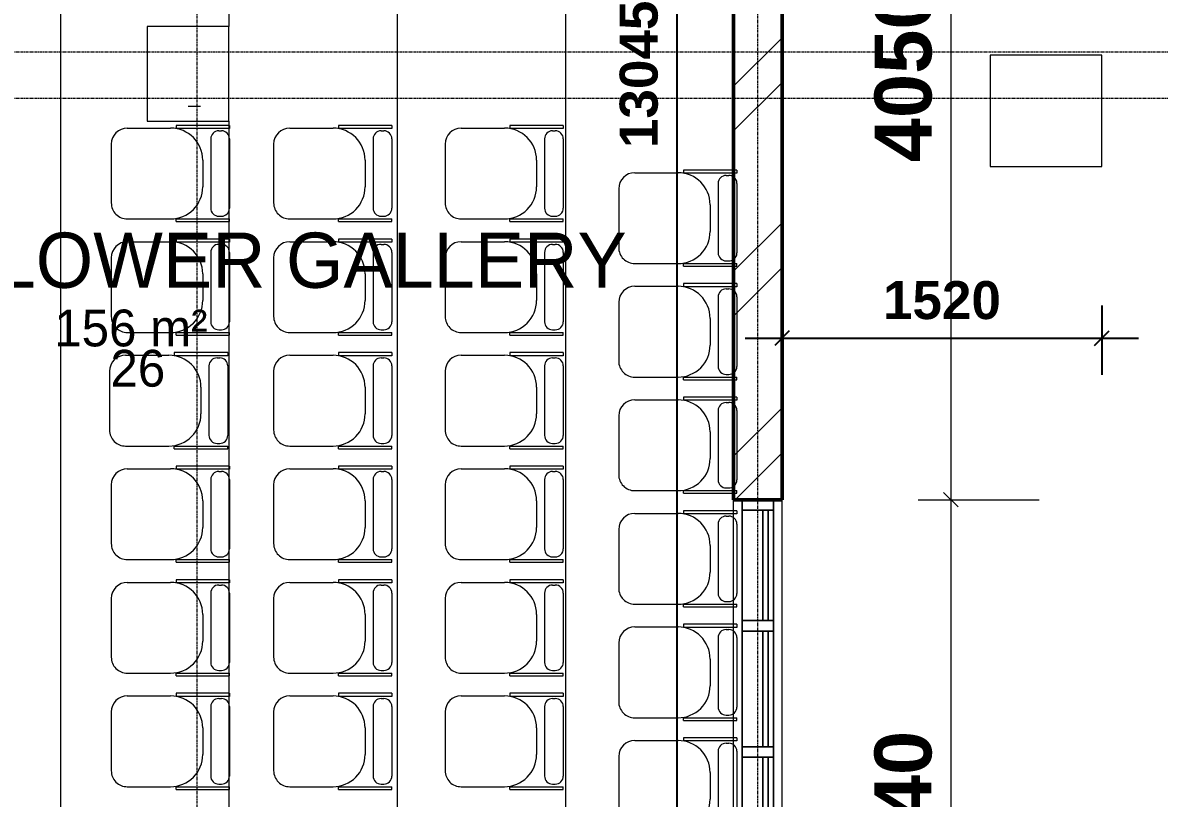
# Model space of a CAD drawing. Header units: inches. Extents: x 22 to 382261, y 22 to 371281.
# Drawn here: x 149155 to 154557, y 246385 to 250074 of the extents above; entities that cross this region are included whole.
import ezdxf

# ---------------------------------------------------------------- set-up
doc = ezdxf.new("R2010")
doc.units = ezdxf.units.IN
doc.header["$MEASUREMENT"] = 0
doc.linetypes.add('Grid Line 1_2_', pattern=[22.225, 12.7, -3.175, 3.175, -3.175])
for name, color, linetype, lineweight in [('A-ANNO-DIMS', 211, 'Continuous', 9), ('A-AREA-IDEN', 2, 'Continuous', 9), ('A-COLS', 52, 'Continuous', 9), ('A-FLOR', 192, 'Continuous', 9), ('A-GLAZ-CURT', 52, 'Continuous', 9), ('A-GLAZ-CWMG', 51, 'Continuous', 9), ('A-WALL-PATT', 111, 'Continuous', 9), ('I-FURN', 30, 'Continuous', 9), ('I-WALL', 2, 'Continuous', 9), ('Q-CASE', 31, 'Continuous', 9), ('S-GRID', 1, 'Continuous', 9)]:
    doc.layers.add(name, color=color, linetype=linetype, lineweight=lineweight)
doc.styles.add('Arial_B_1', font='arialbd.ttf', dxfattribs={"height": 180.555556})
doc.styles.add('Arial_B_2', font='arialbd.ttf', dxfattribs={"height": 270.833333})
doc.styles.add('Century Gothic_1', font='GOTHIC.TTF', dxfattribs={"height": 1})
doc.styles.add('Gill Sans MT', font='GIL_____.TTF', dxfattribs={"height": 262.5})
doc.dimstyles.new('1', dxfattribs={"dimscale": 304.8, "dimtxt": 178.545395, "dimasz": 0.227865, "dimexe": 0.574147, "dimexo": 0.0625, "dimgap": 0.287073, "dimtad": 1, "dimdec": 0, "dimzin": 0, "dimdsep": 46, "dimtxsty": 'Arial_B_1', "dimblk1": 'OBLIQUE', "dimblk2": 'OBLIQUE', "dimsah": 1, "dimcen": 0.09, "dimdle": 0.574147, "dimazin": 0, "dimtfac": 1, "dimtdec": 4, "dimtix": 1, "dimtmove": 0, "dimatfit": 3, "dimfxl": 0.574147, "dimfxlon": 1, "dimtvp": 1, "dimtolj": 1, "dimtzin": 0, "dimarcsym": 2})
doc.dimstyles.new('2_2', dxfattribs={"dimscale": 304.8, "dimtxt": 267.818092, "dimasz": 0.227865, "dimexe": 1.377953, "dimexo": 0.0625, "dimgap": 0.287073, "dimtad": 1, "dimdec": 0, "dimzin": 0, "dimdsep": 46, "dimtxsty": 'Arial_B_2', "dimblk1": 'OBLIQUE', "dimblk2": 'OBLIQUE', "dimsah": 1, "dimcen": 0.09, "dimdle": 0.574147, "dimazin": 0, "dimtfac": 1, "dimtdec": 4, "dimtix": 1, "dimtmove": 0, "dimatfit": 3, "dimfxl": 0.574147, "dimfxlon": 1, "dimtvp": 1, "dimtolj": 1, "dimtzin": 0, "dimlwd": 18, "dimlwe": 18, "dimarcsym": 2})

# ---------------------------------------------------------------- blocks, each defined once
blk = doc.blocks.new('System Panel - Glazed-442035-01-Ground floor DIMENSION PLAN')
at = {"layer": 'A-GLAZ-CURT'}
for p, q in [((-262.5, 49.5), (262.5, 49.5)), ((262.5, 49.5), (-262.5, 49.5)), ((-262.5, 24.5), (-262.5, 49.5)), ((-262.5, 49.5), (-262.5, 24.5)), ((-262.5, 24.5), (262.5, 24.5)), ((262.5, 24.5), (-262.5, 24.5)), ((262.5, 49.5), (262.5, 24.5)), ((262.5, 49.5), (262.5, 24.5))]:
    blk.add_line(p, q, dxfattribs=at)
blk = doc.blocks.new('System Panel - Glazed-442046-01-Ground floor DIMENSION PLAN')
at = {"layer": 'A-GLAZ-CURT'}
for p, q in [((-275, 49.5), (275, 49.5)), ((275, 49.5), (-275, 49.5)), ((-275, 24.5), (-275, 49.5)), ((-275, 49.5), (-275, 24.5)), ((-275, 24.5), (275, 24.5)), ((275, 24.5), (-275, 24.5)), ((275, 49.5), (275, 24.5)), ((275, 49.5), (275, 24.5))]:
    blk.add_line(p, q, dxfattribs=at)
blk = doc.blocks.new('System Panel - Glazed-V6-01-Ground floor DIMENSION PLAN')
at = {"layer": 'A-GLAZ-CURT'}
for p, q in [((-262.5, 49.5), (262.5, 49.5)), ((262.5, 49.5), (-262.5, 49.5)), ((-262.5, 24.5), (-262.5, 49.5)), ((-262.5, 49.5), (-262.5, 24.5)), ((-262.5, 24.5), (262.5, 24.5)), ((262.5, 24.5), (-262.5, 24.5)), ((262.5, 49.5), (262.5, 24.5)), ((262.5, 49.5), (262.5, 24.5))]:
    blk.add_line(p, q, dxfattribs=at)
blk = doc.blocks.new('System Panel - Glazed-V7-01-Ground floor DIMENSION PLAN')
at = {"layer": 'A-GLAZ-CURT'}
for p, q in [((-275, 49.5), (275, 49.5)), ((275, 49.5), (-275, 49.5)), ((-275, 24.5), (-275, 49.5)), ((-275, 49.5), (-275, 24.5)), ((-275, 24.5), (275, 24.5)), ((275, 24.5), (-275, 24.5)), ((275, 49.5), (275, 24.5)), ((275, 49.5), (275, 24.5))]:
    blk.add_line(p, q, dxfattribs=at)
blk = doc.blocks.new('Rectangular Mullion - 50 x 150mm-442057-01-Ground floor DIMENSION PLAN')
at = {"layer": 'A-GLAZ-CWMG'}
for p, q in [((0, 75), (-50, 75)), ((-50, 75), (-50, -75)), ((0, -75), (0, 75)), ((-50, -75), (0, -75))]:
    blk.add_line(p, q, dxfattribs=at)
blk = doc.blocks.new('Rectangular Mullion - 50 x 150mm-440585-01-Ground floor DIMENSION PLAN')
at = {"layer": 'A-GLAZ-CWMG'}
for p, q in [((18636.2, -141.8), (18735.7, -141.8)), ((18735.7, -141.8), (18636.2, -141.8)), ((18636.2, -141.8), (18636.2, -666.8)), ((18636.2, -666.8), (18636.2, -141.8)), ((18735.7, -141.8), (18760.7, -141.8)), ((18760.7, -141.8), (18735.7, -141.8)), ((18760.7, -141.8), (18786.2, -141.8)), ((18786.2, -141.8), (18760.7, -141.8)), ((18786.2, -666.8), (18786.2, -141.8)), ((18786.2, -666.8), (18786.2, -141.8)), ((18636.2, -666.8), (18735.7, -666.8)), ((18735.7, -666.8), (18636.2, -666.8)), ((18735.7, -666.8), (18760.7, -666.8)), ((18760.7, -666.8), (18735.7, -666.8)), ((18760.7, -666.8), (18786.2, -666.8)), ((18786.2, -666.8), (18760.7, -666.8))]:
    blk.add_line(p, q, dxfattribs=at)
blk = doc.blocks.new('Rectangular Mullion - 50 x 150mm-442032-01-Ground floor DIMENSION PLAN')
at = {"layer": 'A-GLAZ-CWMG'}
for p, q in [((25, 75), (-25, 75)), ((-25, 75), (-25, -24.5)), ((25, -24.5), (25, 75)), ((-25, -24.5), (-25, -49.5)), ((-25, -49.5), (-25, -75)), ((25, -49.5), (25, -24.5)), ((25, -75), (25, -49.5)), ((-25, -75), (25, -75))]:
    blk.add_line(p, q, dxfattribs=at)
blk = doc.blocks.new('Rectangular Mullion - 50 x 150mm-V8-01-Ground floor DIMENSION PLAN')
at = {"layer": 'A-GLAZ-CWMG'}
for p, q in [((25, 75), (-25, 75)), ((-25, 75), (-25, -24.5)), ((25, -24.5), (25, 75)), ((-25, -24.5), (-25, -49.5)), ((-25, -49.5), (-25, -75)), ((25, -49.5), (25, -24.5)), ((25, -75), (25, -49.5)), ((-25, -75), (25, -75))]:
    blk.add_line(p, q, dxfattribs=at)
blk = doc.blocks.new('Rectangular Mullion - 50 x 150mm-440587-01-Ground floor DIMENSION PLAN')
at = {"layer": 'A-GLAZ-CWMG'}
for p, q in [((18636.2, -141.8), (18735.7, -141.8)), ((18735.7, -141.8), (18636.2, -141.8)), ((18636.2, -666.8), (18636.2, -141.8)), ((18636.2, -141.8), (18636.2, -666.8)), ((18735.7, -141.8), (18760.7, -141.8)), ((18760.7, -141.8), (18735.7, -141.8)), ((18760.7, -141.8), (18786.2, -141.8)), ((18786.2, -141.8), (18760.7, -141.8)), ((18786.2, -141.8), (18786.2, -666.8)), ((18786.2, -141.8), (18786.2, -666.8)), ((18636.2, -666.8), (18735.7, -666.8)), ((18735.7, -666.8), (18636.2, -666.8)), ((18735.7, -666.8), (18760.7, -666.8)), ((18760.7, -666.8), (18735.7, -666.8)), ((18760.7, -666.8), (18786.2, -666.8)), ((18786.2, -666.8), (18760.7, -666.8))]:
    blk.add_line(p, q, dxfattribs=at)
blk = doc.blocks.new('Rectangular Mullion - 50 x 150mm-441106-01-Ground floor DIMENSION PLAN')
at = {"layer": 'A-GLAZ-CWMG'}
for p, q in [((18636.2, -716.8), (18735.7, -716.8)), ((18735.7, -716.8), (18636.2, -716.8)), ((18636.2, -1266.8), (18636.2, -716.8)), ((18636.2, -716.8), (18636.2, -1266.8)), ((18735.7, -716.8), (18760.7, -716.8)), ((18760.7, -716.8), (18735.7, -716.8)), ((18760.7, -716.8), (18786.2, -716.8)), ((18786.2, -716.8), (18760.7, -716.8)), ((18786.2, -716.8), (18786.2, -1266.8)), ((18786.2, -716.8), (18786.2, -1266.8)), ((18636.2, -1266.8), (18735.7, -1266.8)), ((18735.7, -1266.8), (18636.2, -1266.8)), ((18735.7, -1266.8), (18760.7, -1266.8)), ((18760.7, -1266.8), (18735.7, -1266.8)), ((18760.7, -1266.8), (18786.2, -1266.8)), ((18786.2, -1266.8), (18760.7, -1266.8))]:
    blk.add_line(p, q, dxfattribs=at)
blk = doc.blocks.new('Rectangular Mullion - 50 x 150mm-441107-01-Ground floor DIMENSION PLAN')
at = {"layer": 'A-GLAZ-CWMG'}
for p, q in [((18636.2, -716.8), (18735.7, -716.8)), ((18735.7, -716.8), (18636.2, -716.8)), ((18636.2, -716.8), (18636.2, -1266.8)), ((18636.2, -1266.8), (18636.2, -716.8)), ((18735.7, -716.8), (18760.7, -716.8)), ((18760.7, -716.8), (18735.7, -716.8)), ((18760.7, -716.8), (18786.2, -716.8)), ((18786.2, -716.8), (18760.7, -716.8)), ((18786.2, -1266.8), (18786.2, -716.8)), ((18786.2, -1266.8), (18786.2, -716.8)), ((18636.2, -1266.8), (18735.7, -1266.8)), ((18735.7, -1266.8), (18636.2, -1266.8)), ((18735.7, -1266.8), (18760.7, -1266.8)), ((18760.7, -1266.8), (18735.7, -1266.8)), ((18760.7, -1266.8), (18786.2, -1266.8)), ((18786.2, -1266.8), (18760.7, -1266.8))]:
    blk.add_line(p, q, dxfattribs=at)
blk = doc.blocks.new('Rectangular Mullion - 50 x 150mm-440584-01-Ground floor DIMENSION PLAN')
at = {"layer": 'A-GLAZ-CWMG'}
for p, q in [((18636.2, -2516.8), (18786.2, -2516.8)), ((18786.2, -2516.8), (18636.2, -2516.8)), ((18636.2, -3041.8), (18636.2, -2516.8)), ((18636.2, -2516.8), (18636.2, -3041.8)), ((18786.2, -2516.8), (18786.2, -3041.8)), ((18786.2, -2516.8), (18786.2, -3041.8)), ((18636.2, -3041.8), (18786.2, -3041.8)), ((18786.2, -3041.8), (18636.2, -3041.8))]:
    blk.add_line(p, q, dxfattribs=at)
blk = doc.blocks.new('Rectangular Mullion - 50 x 150mm-441108-01-Ground floor DIMENSION PLAN')
at = {"layer": 'A-GLAZ-CWMG'}
for p, q in [((18636.2, -716.8), (18786.2, -716.8)), ((18786.2, -716.8), (18636.2, -716.8)), ((18636.2, -1266.8), (18636.2, -716.8)), ((18636.2, -716.8), (18636.2, -1266.8)), ((18786.2, -716.8), (18786.2, -1266.8)), ((18786.2, -716.8), (18786.2, -1266.8)), ((18636.2, -1266.8), (18786.2, -1266.8)), ((18786.2, -1266.8), (18636.2, -1266.8))]:
    blk.add_line(p, q, dxfattribs=at)
blk = doc.blocks.new('Rectangular Mullion - 50 x 150mm-442042-01-Ground floor DIMENSION PLAN')
at = {"layer": 'A-GLAZ-CWMG'}
for p, q in [((-50, -24.5), (-50, 75)), ((-50, 75), (0, 75)), ((0, 75), (0, -75)), ((-50, -49.5), (-50, -24.5)), ((-50, -75), (-50, -49.5)), ((0, -75), (-50, -75))]:
    blk.add_line(p, q, dxfattribs=at)
blk = doc.blocks.new('Rectangular Mullion - 50 x 150mm-442052-01-Ground floor DIMENSION PLAN')
at = {"layer": 'A-GLAZ-CWMG'}
for p, q in [((-25, -75), (-25, 75)), ((-25, 75), (25, 75)), ((25, 75), (25, -75)), ((25, -75), (-25, -75))]:
    blk.add_line(p, q, dxfattribs=at)
blk = doc.blocks.new('Chair - Auditorium_0001 - Copy - Chair - Auditorium_0001 - Copy-V22-01-Ground floor DIMENSION PLAN')
at = {"layer": 'I-FURN'}
for p, q in [((-67.9, 64.1), (-53, 64.1)), ((-67.9, 64.1), (-67.9, -189.9)), ((-53, 64.1), (-53, -189.9)), ((-4.4, 64.3), (325.8, 64.3)), ((389.3, 64.1), (376.6, 64.1)), ((376.6, -189.9), (376.6, 64.1)), ((389.3, -189.9), (389.3, 64.1)), ((-42.5, 13.2), (-42.5, 26.2)), ((363.9, 13.2), (363.9, 26.2)), ((-4.4, -24.9), (325.8, -24.9)), ((97.2, -62.9), (224.2, -62.9)), ((-67.9, -189.9), (-53, -189.9)), ((-55.2, -421.3), (-55.2, -215.3)), ((389.3, -189.9), (376.6, -189.9)), ((376.6, -421.3), (376.6, -215.3)), ((21, -497.5), (300.4, -497.5))]:
    blk.add_line(p, q, dxfattribs=at)
for centre, radius, start, end in [((-4.4, 26.2), 38.1, 90, 180), ((325.8, 26.2), 38.1, 360, 90), ((-4.4, 13.2), 38.1, 180, 270), ((325.8, 13.2), 38.1, 270, 0), ((97.2, -215.3), 152.4, 90, 180), ((224.2, -215.3), 152.4, 360, 90), ((21, -421.3), 76.2, 180, 270), ((300.4, -421.3), 76.2, 270, 0)]:
    blk.add_arc(centre, radius, start, end, dxfattribs=at)
blk = doc.blocks.new('Chair - Auditorium_0001 - Copy - Chair - Auditorium_0001 - Copy-V23-01-Ground floor DIMENSION PLAN')
at = {"layer": 'I-FURN'}
for p, q in [((-67.9, 64.1), (-53, 64.1)), ((-67.9, 64.1), (-67.9, 49)), ((-53, 64.1), (-53, 49)), ((-4.4, 64.3), (325.8, 64.3)), ((389.3, 64.1), (376.6, 64.1)), ((376.6, 49), (376.6, 64.1)), ((389.3, 50.7), (389.3, 64.1)), ((-67.9, 49), (-67.9, -189.9)), ((-53, 49), (-53, -189.9)), ((-42.5, 13.2), (-42.5, 26.2)), ((363.9, 13.2), (363.9, 26.2)), ((376.6, -189.9), (376.6, 49)), ((389.3, -189.9), (389.3, 49)), ((-4.4, -24.9), (325.8, -24.9)), ((97.2, -62.9), (224.2, -62.9)), ((-67.9, -189.9), (-53, -189.9)), ((-55.2, -421.3), (-55.2, -215.3)), ((389.3, -189.9), (376.6, -189.9)), ((376.6, -421.3), (376.6, -215.3)), ((21, -497.5), (300.4, -497.5))]:
    blk.add_line(p, q, dxfattribs=at)
for centre, radius, start, end in [((-4.4, 26.2), 38.1, 90, 142.0375), ((325.8, 26.2), 38.1, 45, 90), ((-4.4, 26.2), 38.1, 142.0375, 180), ((-4.4, 13.2), 38.1, 180, 270), ((325.8, 13.2), 38.1, 270, 0), ((325.8, 26.2), 38.1, 37.9625, 44.2788), ((325.8, 26.2), 38.1, 360, 37.9625), ((97.2, -215.3), 152.4, 90, 180), ((224.2, -215.3), 152.4, 360, 90), ((21, -421.3), 76.2, 180, 270), ((300.4, -421.3), 76.2, 270, 0)]:
    blk.add_arc(centre, radius, start, end, dxfattribs=at)
blk = doc.blocks.new('Chair - Auditorium_0001 - Copy - Chair - Auditorium_0001 - Copy-V24-01-Ground floor DIMENSION PLAN')
at = {"layer": 'I-FURN'}
for p, q in [((-67.9, 64.1), (-53, 64.1)), ((-67.9, 64.1), (-67.9, 49)), ((-53, 64.1), (-53, 49)), ((-4.4, 64.3), (325.8, 64.3)), ((389.3, 64.1), (376.6, 64.1)), ((376.6, 49), (376.6, 64.1)), ((389.3, 49), (389.3, 64.1)), ((-67.9, 49), (-67.9, -189.9)), ((-53, 49), (-53, -189.9)), ((-42.5, 13.2), (-42.5, 26.2)), ((363.9, 13.2), (363.9, 26.2)), ((376.6, -189.9), (376.6, 49)), ((389.3, -189.9), (389.3, 49)), ((-4.4, -24.9), (325.8, -24.9)), ((97.2, -62.9), (224.2, -62.9)), ((-67.9, -189.9), (-53, -189.9)), ((-55.2, -421.3), (-55.2, -215.3)), ((389.3, -189.9), (376.6, -189.9)), ((376.6, -421.3), (376.6, -215.3)), ((21, -497.5), (300.4, -497.5))]:
    blk.add_line(p, q, dxfattribs=at)
for centre, radius, start, end in [((-4.4, 26.2), 38.1, 90, 142.0375), ((325.8, 26.2), 38.1, 37.9625, 90), ((-4.4, 26.2), 38.1, 142.0375, 180), ((-4.4, 13.2), 38.1, 180, 270), ((325.8, 13.2), 38.1, 270, 0), ((325.8, 26.2), 38.1, 360, 37.9625), ((97.2, -215.3), 152.4, 90, 180), ((224.2, -215.3), 152.4, 360, 90), ((21, -421.3), 76.2, 180, 270), ((300.4, -421.3), 76.2, 270, 0)]:
    blk.add_arc(centre, radius, start, end, dxfattribs=at)
blk = doc.blocks.new('Casework 24 - Casework 23-690569-01-Ground floor DIMENSION PLAN')
at = {"layer": 'Q-CASE', "lineweight": 18}
for p, q in [((20346.2, 2022.2), (19816.2, 2022.2)), ((19816.2, 2022.2), (19816.2, 1492.2)), ((20346.2, 1492.2), (20346.2, 2022.2)), ((19816.2, 1492.2), (20346.2, 1492.2))]:
    blk.add_line(p, q, dxfattribs=at)
blk = doc.blocks.new('_Oblique')
at = {"color": 0, "linetype": 'ByBlock', "lineweight": -2}
blk.add_line((-0.5, -0.5), (0.5, 0.5), dxfattribs=at)
blk = doc.blocks.new('*D4529')
at = {"layer": 'A-ANNO-DIMS', "color": 0, "lineweight": 18, "transparency": 16777216}
for p, q in [((153566.6, 252030.5), (153566.6, 247630.5)), ((153410.7, 251855.5), (153986.6, 251855.5)), ((153410.7, 247805.5), (153986.6, 247805.5))]:
    blk.add_line(p, q, dxfattribs=at)
at = {"layer": 'Defpoints', "color": 0, "transparency": 16777216}
for p in [(153391.6, 251855.5), (153391.6, 247805.5), (153566.6, 247805.5)]:
    blk.add_point(p, dxfattribs=at)
at = {"layer": 'A-ANNO-DIMS', "color": 0, "lineweight": 18, "transparency": 16777216, "xscale": 69.45312499999999, "yscale": 69.45312499999999, "zscale": 69.45312499999999}
for p, rotation in [((153566.6, 251855.5), 90), ((153566.6, 247805.5), 270)]:
    blk.add_blockref('_Oblique', p, dxfattribs=dict(at, rotation=rotation))
at = {"layer": 'A-ANNO-DIMS', "color": 0, "lineweight": 18, "transparency": 16777216, "insert": (153340.9, 249830.5), "char_height": 270.83, "width": 979.449, "attachment_point": 5, "rotation": 90, "style": 'Arial_B_2'}
blk.add_mtext('\\A1;4050', dxfattribs=at)
blk = doc.blocks.new('*D4530')
at = {"layer": 'A-ANNO-DIMS', "color": 0, "lineweight": 18, "transparency": 16777216}
for p, q in [((153566.6, 247980.5), (153566.6, 244590.5)), ((153410.7, 247805.5), (153986.6, 247805.5)), ((153722.6, 244765.5), (153146.6, 244765.5))]:
    blk.add_line(p, q, dxfattribs=at)
at = {"layer": 'Defpoints', "color": 0, "transparency": 16777216}
for p in [(153391.6, 247805.5), (153566.6, 244765.5), (153741.6, 244765.5)]:
    blk.add_point(p, dxfattribs=at)
at = {"layer": 'A-ANNO-DIMS', "color": 0, "lineweight": 18, "transparency": 16777216, "xscale": 69.45312499999999, "yscale": 69.45312499999999, "zscale": 69.45312499999999}
for p, rotation in [((153566.6, 247805.5), 90), ((153566.6, 244765.5), 270)]:
    blk.add_blockref('_Oblique', p, dxfattribs=dict(at, rotation=rotation))
at = {"layer": 'A-ANNO-DIMS', "color": 0, "lineweight": 18, "transparency": 16777216, "insert": (153340.9, 246285.5), "char_height": 270.83, "width": 979.449, "attachment_point": 5, "rotation": 90, "style": 'Arial_B_2'}
blk.add_mtext('\\A1;3040', dxfattribs=at)
blk = doc.blocks.new('*D4648')
at = {"layer": 'A-ANNO-DIMS', "color": 0, "lineweight": -2, "transparency": 16777216}
for p, q in [((152763.8, 248729.4), (152763.8, 248398.5)), ((154283.8, 248729.4), (154283.8, 248398.5)), ((152588.8, 248573.5), (154458.8, 248573.5))]:
    blk.add_line(p, q, dxfattribs=at)
at = {"layer": 'Defpoints', "color": 0, "transparency": 16777216}
for p in [(152763.8, 248748.5), (154283.8, 248748.5), (154283.8, 248573.5)]:
    blk.add_point(p, dxfattribs=at)
at = {"layer": 'A-ANNO-DIMS', "color": 0, "lineweight": -2, "transparency": 16777216, "xscale": 69.45312499999999, "yscale": 69.45312499999999, "zscale": 69.45312499999999, "rotation": 180}
blk.add_blockref('_Oblique', (152763.8, 248573.5), dxfattribs=at)
at = {"layer": 'A-ANNO-DIMS', "color": 0, "lineweight": -2, "transparency": 16777216, "xscale": 69.45312499999999, "yscale": 69.45312499999999, "zscale": 69.45312499999999}
blk.add_blockref('_Oblique', (154283.8, 248573.5), dxfattribs=at)
at = {"layer": 'A-ANNO-DIMS', "color": 0, "transparency": 16777216, "insert": (153523.8, 248753.2), "char_height": 180.56, "width": 652.966, "attachment_point": 5, "style": 'Arial_B_1'}
blk.add_mtext('\\A1;1520', dxfattribs=at)
blk = doc.blocks.new('*D4649')
at = {"layer": 'A-ANNO-DIMS', "color": 0, "lineweight": -2, "transparency": 16777216}
for p, q in [((152263.5, 256525.5), (152263.5, 243130.5)), ((152419.5, 256350.5), (152088.5, 256350.5)), ((152419.5, 243305.5), (152088.5, 243305.5))]:
    blk.add_line(p, q, dxfattribs=at)
at = {"layer": 'Defpoints', "color": 0, "transparency": 16777216}
for p in [(152438.5, 256350.5), (152263.5, 243305.5), (152438.5, 243305.5)]:
    blk.add_point(p, dxfattribs=at)
at = {"layer": 'A-ANNO-DIMS', "color": 0, "lineweight": -2, "transparency": 16777216, "xscale": 69.45312499999999, "yscale": 69.45312499999999, "zscale": 69.45312499999999}
for p, rotation in [((152263.5, 256350.5), 90), ((152263.5, 243305.5), 270)]:
    blk.add_blockref('_Oblique', p, dxfattribs=dict(at, rotation=rotation))
at = {"layer": 'A-ANNO-DIMS', "color": 0, "transparency": 16777216, "insert": (152083.8, 249828), "char_height": 180.56, "width": 816.208, "attachment_point": 5, "rotation": 90, "style": 'Arial_B_1'}
blk.add_mtext('\\A1;13045', dxfattribs=at)

msp = doc.modelspace()

# ---------------------------------------------------------------- hatches: boundary and pattern name
at = {"layer": 'A-COLS'}
h = msp.add_hatch(dxfattribs=at)
h.set_pattern_fill('FP_12', color=256, style=0, pattern_type=2)
h.set_pattern_definition([(0, (133937.62, 247897.27), (1422.4, 355.6), [58.674, -1008.126, 58.674, -1008.126, -5689.6]), (0, (133937.62, 247897.27), (1422.4, 355.6), [-2133.6, 58.674, -2074.926, 58.674, -1008.126, -2489.2]), (0, (133937.62, 247897.27), (1422.4, 355.6), [-5334, 58.674, -652.526, 58.674, -1719.326]), (120, (134471.02, 248075.07), (-1019.159, 1054.0345), [58.674, -1008.126, 58.674, -1008.126, -5689.6]), (120, (134471.02, 248075.07), (-1019.159, 1054.0345), [-2133.6, 58.674, -2074.926, 58.674, -1008.126, -2489.2]), (120, (134471.02, 248075.07), (-1019.159, 1054.0345), [-5334, 58.674, -652.526, 58.674, -1719.326]), (240, (134648.82, 248786.27), (-403.241, -1409.6345), [58.674, -1008.126, 58.674, -1008.126, -5689.6]), (240, (134648.82, 248786.27), (-403.241, -1409.6345), [-2133.6, 58.674, -2074.926, 58.674, -1008.126, -2489.2]), (240, (134648.82, 248786.27), (-403.241, -1409.6345), [-5334, 58.674, -652.526, 58.674, -1719.326])])
h.paths.add_polyline_path([(149746.3, 249605.5), (150133.8, 249605.5), (150133.8, 250055.5), (149746.3, 250055.5)])
at = {"layer": 'A-WALL-PATT'}
h = msp.add_hatch(dxfattribs=at)
h.set_pattern_fill('FP_1', color=256, style=0, pattern_type=2)
h.set_pattern_definition([(45, (133937.6, 247897.3), (-440.033, 440.033), []), (45, (133937.6, 248564), (-440.033, 440.033), [])])
h.paths.add_polyline_path([(152533.8, 243305.5), (152763.8, 243305.5), (152763.8, 244805.5), (152533.8, 244805.5)])
h.paths.add_polyline_path([(152533.8, 247805.5), (152763.8, 247805.5), (152763.8, 251855.5), (152533.8, 251855.5), (152533.8, 248416.8)])
h.paths.add_polyline_path([(152763.8, 254855.5), (152763.8, 256350.5), (152533.8, 256350.5), (152533.8, 254855.5)])

# ---------------------------------------------------------------- linework, layer by layer
at = {"layer": 'A-COLS', "lineweight": 18}
for p, q in [((149746.3, 250055.5), (149746.3, 249605.5)), ((150133.8, 250055.5), (149746.3, 250055.5)), ((150133.8, 249605.5), (150133.8, 250055.5)), ((149746.3, 249605.5), (150133.8, 249605.5))]:
    msp.add_line(p, q, dxfattribs=at)
at = {"layer": 'A-FLOR'}
for p, q in [((152533.8, 243305.5), (152533.8, 256580.5)), ((149333.8, 256350.5), (149333.8, 243305.5)), ((150933.8, 256350.5), (150933.8, 243305.5)), ((151733.8, 256350.5), (151733.8, 243305.5)), ((150133.8, 254945.5), (150133.8, 250055.5)), ((150133.8, 249605.5), (150133.8, 244760.5))]:
    msp.add_line(p, q, dxfattribs=at)
at = {"layer": 'I-WALL', "lineweight": 50}
for p, q in [((152533.8, 247805.5), (152533.8, 251855.5)), ((152763.8, 247805.5), (152763.8, 251855.5)), ((152763.8, 247805.5), (152533.8, 247805.5))]:
    msp.add_line(p, q, dxfattribs=at)
at = {"layer": 'I-WALL'}
for p in [(152763.8, 247805.5), (152763.8, 244805.5)]:
    msp.add_line(p, (152763.8, 247805.5), dxfattribs=at)
at = {"layer": 'S-GRID', "linetype": 'Grid Line 1_2_'}
for p, q in [((149983.8, 238493.9), (149983.8, 262908)), ((152648.8, 238493.9), (152648.8, 262908)), ((120853.8, 249935.5), (156896.9, 249935.5)), ((120853.8, 249715.5), (156896.9, 249715.5))]:
    msp.add_line(p, q, dxfattribs=at)

# ---------------------------------------------------------------- block references
at = {"layer": 'A-GLAZ-CURT', "rotation": 269.9999999999999}
for name, p in [('System Panel - Glazed-442035-01-Ground floor DIMENSION PLAN', (152648.8, 247493)), ('System Panel - Glazed-V6-01-Ground floor DIMENSION PLAN', (152648.8, 247493)), ('System Panel - Glazed-442046-01-Ground floor DIMENSION PLAN', (152648.8, 246905.5)), ('System Panel - Glazed-V7-01-Ground floor DIMENSION PLAN', (152648.8, 246905.5)), ('System Panel - Glazed-442046-01-Ground floor DIMENSION PLAN', (152648.8, 246305.5)), ('System Panel - Glazed-V7-01-Ground floor DIMENSION PLAN', (152648.8, 246305.5))]:
    msp.add_blockref(name, p, dxfattribs=at)
at = {"layer": 'A-GLAZ-CWMG', "rotation": 89.99999999999993}
for name in ['Rectangular Mullion - 50 x 150mm-442057-01-Ground floor DIMENSION PLAN', 'Rectangular Mullion - 50 x 150mm-442042-01-Ground floor DIMENSION PLAN']:
    msp.add_blockref(name, (152648.8, 247805.5), dxfattribs=at)
at = {"layer": 'A-GLAZ-CWMG'}
for name, p in [('Rectangular Mullion - 50 x 150mm-440585-01-Ground floor DIMENSION PLAN', (133937.6, 247897.3)), ('Rectangular Mullion - 50 x 150mm-440587-01-Ground floor DIMENSION PLAN', (133937.6, 247897.3)), ('Rectangular Mullion - 50 x 150mm-440584-01-Ground floor DIMENSION PLAN', (133937.6, 250272.3)), ('Rectangular Mullion - 50 x 150mm-441106-01-Ground floor DIMENSION PLAN', (133937.6, 247897.3)), ('Rectangular Mullion - 50 x 150mm-441107-01-Ground floor DIMENSION PLAN', (133937.6, 247897.3)), ('Rectangular Mullion - 50 x 150mm-441108-01-Ground floor DIMENSION PLAN', (133937.6, 247897.3)), ('Rectangular Mullion - 50 x 150mm-441106-01-Ground floor DIMENSION PLAN', (133937.6, 247297.3)), ('Rectangular Mullion - 50 x 150mm-441107-01-Ground floor DIMENSION PLAN', (133937.6, 247297.3)), ('Rectangular Mullion - 50 x 150mm-441108-01-Ground floor DIMENSION PLAN', (133937.6, 247297.3))]:
    msp.add_blockref(name, p, dxfattribs=at)
at = {"layer": 'A-GLAZ-CWMG', "extrusion": (0, 0, -1), "rotation": 270.0000000000001}
for name, p in [('Rectangular Mullion - 50 x 150mm-442032-01-Ground floor DIMENSION PLAN', (-152648.8, 247205.5)), ('Rectangular Mullion - 50 x 150mm-442052-01-Ground floor DIMENSION PLAN', (-152648.8, 247205.5)), ('Rectangular Mullion - 50 x 150mm-V8-01-Ground floor DIMENSION PLAN', (-152648.8, 246605.5)), ('Rectangular Mullion - 50 x 150mm-442052-01-Ground floor DIMENSION PLAN', (-152648.8, 246605.5))]:
    msp.add_blockref(name, p, dxfattribs=at)
at = {"layer": 'I-FURN', "rotation": 270.0000000000001}
for name, p in [('Chair - Auditorium_0001 - Copy - Chair - Auditorium_0001 - Copy-V22-01-Ground floor DIMENSION PLAN', (150073.1, 249517.1)), ('Chair - Auditorium_0001 - Copy - Chair - Auditorium_0001 - Copy-V22-01-Ground floor DIMENSION PLAN', (150844.9, 249517.1)), ('Chair - Auditorium_0001 - Copy - Chair - Auditorium_0001 - Copy-V22-01-Ground floor DIMENSION PLAN', (151659.9, 249517.1)), ('Chair - Auditorium_0001 - Copy - Chair - Auditorium_0001 - Copy-V24-01-Ground floor DIMENSION PLAN', (152484.9, 249305)), ('Chair - Auditorium_0001 - Copy - Chair - Auditorium_0001 - Copy-V22-01-Ground floor DIMENSION PLAN', (150073.1, 248977.1)), ('Chair - Auditorium_0001 - Copy - Chair - Auditorium_0001 - Copy-V22-01-Ground floor DIMENSION PLAN', (150844.9, 248977.1)), ('Chair - Auditorium_0001 - Copy - Chair - Auditorium_0001 - Copy-V22-01-Ground floor DIMENSION PLAN', (151659.9, 248977.1)), ('Chair - Auditorium_0001 - Copy - Chair - Auditorium_0001 - Copy-V24-01-Ground floor DIMENSION PLAN', (152484.9, 248765)), ('Chair - Auditorium_0001 - Copy - Chair - Auditorium_0001 - Copy-V22-01-Ground floor DIMENSION PLAN', (150064.9, 248437.1)), ('Chair - Auditorium_0001 - Copy - Chair - Auditorium_0001 - Copy-V22-01-Ground floor DIMENSION PLAN', (150844.9, 248437.1)), ('Chair - Auditorium_0001 - Copy - Chair - Auditorium_0001 - Copy-V22-01-Ground floor DIMENSION PLAN', (151659.9, 248437.1)), ('Chair - Auditorium_0001 - Copy - Chair - Auditorium_0001 - Copy-V23-01-Ground floor DIMENSION PLAN', (152484.9, 248225)), ('Chair - Auditorium_0001 - Copy - Chair - Auditorium_0001 - Copy-V22-01-Ground floor DIMENSION PLAN', (150073.1, 247897.1)), ('Chair - Auditorium_0001 - Copy - Chair - Auditorium_0001 - Copy-V22-01-Ground floor DIMENSION PLAN', (150844.9, 247897.1)), ('Chair - Auditorium_0001 - Copy - Chair - Auditorium_0001 - Copy-V22-01-Ground floor DIMENSION PLAN', (151659.9, 247897.1)), ('Chair - Auditorium_0001 - Copy - Chair - Auditorium_0001 - Copy-V22-01-Ground floor DIMENSION PLAN', (152484.9, 247685)), ('Chair - Auditorium_0001 - Copy - Chair - Auditorium_0001 - Copy-V22-01-Ground floor DIMENSION PLAN', (150073.1, 247357.1)), ('Chair - Auditorium_0001 - Copy - Chair - Auditorium_0001 - Copy-V22-01-Ground floor DIMENSION PLAN', (150844.9, 247357.1)), ('Chair - Auditorium_0001 - Copy - Chair - Auditorium_0001 - Copy-V22-01-Ground floor DIMENSION PLAN', (151659.9, 247357.1)), ('Chair - Auditorium_0001 - Copy - Chair - Auditorium_0001 - Copy-V22-01-Ground floor DIMENSION PLAN', (152484.9, 247145)), ('Chair - Auditorium_0001 - Copy - Chair - Auditorium_0001 - Copy-V22-01-Ground floor DIMENSION PLAN', (150073.1, 246817.1)), ('Chair - Auditorium_0001 - Copy - Chair - Auditorium_0001 - Copy-V22-01-Ground floor DIMENSION PLAN', (150844.9, 246817.1)), ('Chair - Auditorium_0001 - Copy - Chair - Auditorium_0001 - Copy-V22-01-Ground floor DIMENSION PLAN', (151659.9, 246817.1)), ('Chair - Auditorium_0001 - Copy - Chair - Auditorium_0001 - Copy-V22-01-Ground floor DIMENSION PLAN', (152484.9, 246605))]:
    msp.add_blockref(name, p, dxfattribs=at)
at = {"layer": 'Q-CASE'}
msp.add_blockref('Casework 24 - Casework 23-690569-01-Ground floor DIMENSION PLAN', (133937.6, 247897.3), dxfattribs=at)

# ---------------------------------------------------------------- texts
at = {"layer": 'A-AREA-IDEN', "attachment_point": 1}
for s, insert, char_height, width, style in [('STEPPED LOWER GALLERY', (147285.2, 249075.4), 262.5, 5878.374, 'Gill Sans MT'), ('156 m²', (149304.7, 248709.4), 175, 982.067, 'Century Gothic_1'), ('26', (149571.6, 248517.9), 175, 336.709, 'Century Gothic_1')]:
    msp.add_mtext(s, dxfattribs=dict(at, insert=insert, char_height=char_height, width=width, style=style))

# ---------------------------------------------------------------- dimensions: what is measured, and where the dimension line sits
at = {"layer": 'A-ANNO-DIMS'}
dim = msp.add_linear_dim(base=(152263.5, 243305.5), p1=(152438.5, 256350.5), p2=(152438.5, 243305.5), angle=90, dimstyle='1', override={"dimpost": '<>', "dimfxl": 13045}, dxfattribs=at)
dim.commit()
dim.dimension.update_dxf_attribs({"geometry": '*D4649', "text_midpoint": (152083.8, 249828)})
at = {"layer": 'A-ANNO-DIMS', "lineweight": 18}
for base, p1, p2, override, picture, middle in [((153566.6, 247805.5), (153391.6, 251855.5), (153391.6, 247805.5), {"dimpost": '<>', "dimfxl": 4050}, '*D4529', (153340.9, 249830.5)), ((153566.6, 244765.5), (153391.6, 247805.5), (153741.6, 244765.5), {"dimpost": '<>', "dimfxl": 3060.081698}, '*D4530', (153340.9, 246285.5))]:
    dim = msp.add_linear_dim(base=base, p1=p1, p2=p2, angle=90, dimstyle='2_2', override=override, dxfattribs=at)
    dim.commit()
    dim.dimension.update_dxf_attribs({"geometry": picture, "text_midpoint": middle})
at = {"layer": 'A-ANNO-DIMS'}
dim = msp.add_linear_dim(base=(154283.8, 248573.5), p1=(152763.8, 248748.5), p2=(154283.8, 248748.5), dimstyle='1', override={"dimpost": '<>', "dimfxl": 1520}, dxfattribs=at)
dim.commit()
dim.dimension.update_dxf_attribs({"geometry": '*D4648', "text_midpoint": (153523.8, 248753.2)})

doc.saveas('drawing.dxf')
